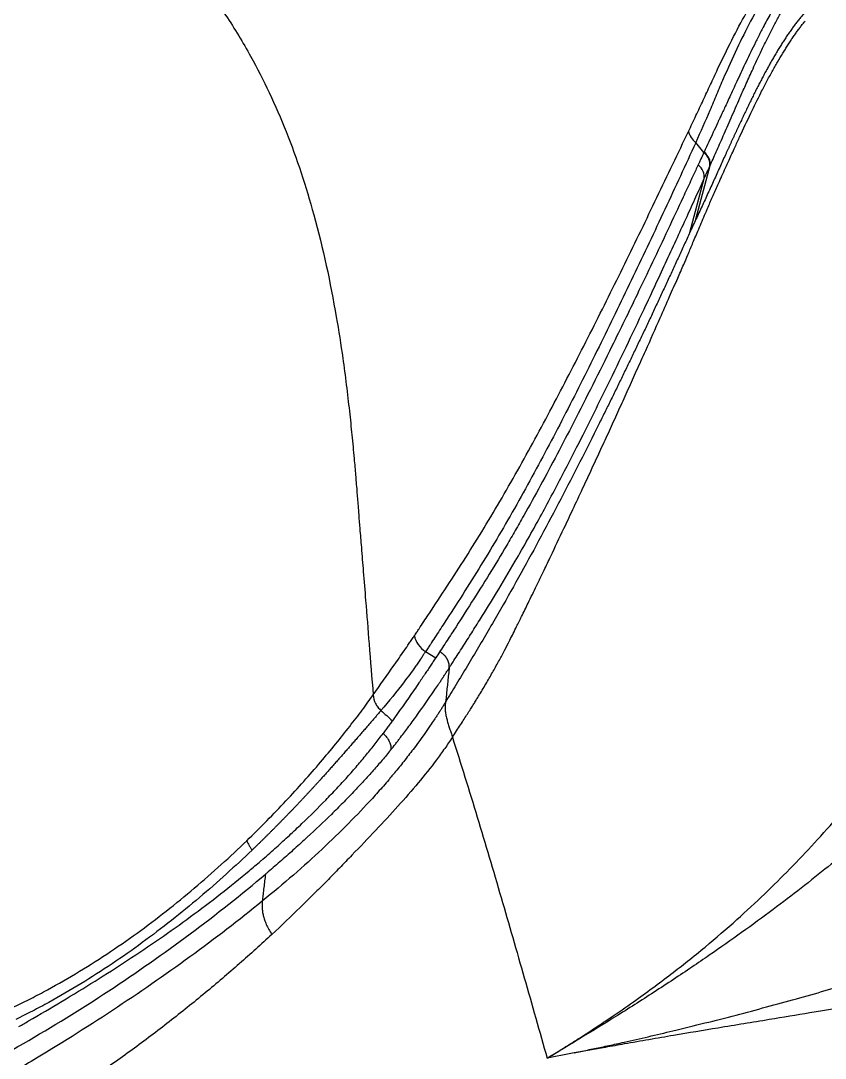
# Model space of a CAD drawing. Header units: inches. Extents: x 0 to 84, y -22 to 124.
# Drawn here: x 67.28 to 76.38, y 51.63 to 63.37 of the extents above; entities that cross this region are included whole.
import ezdxf

# ---------------------------------------------------------------- set-up
doc = ezdxf.new("R2010")
doc.units = ezdxf.units.IN
doc.header["$MEASUREMENT"] = 0
doc.layers.add('1', color=4, linetype='Continuous')

# ---------------------------------------------------------------- blocks, each defined once
blk = doc.blocks.new('2026 RELAY')
at = {"layer": '1', "color": 3, "linetype": 'Continuous', "lineweight": 25}
for p, q in [((75.005, 61.377), (74.912, 61.489)), ((75.008, 61.383), (75.005, 61.377)), ((74.915, 60.622), (75.075, 61.229)), ((75.072, 61.223), (75.075, 61.229)), ((74.846, 60.473), (75.008, 61.082)), ((71.857, 55.732), (71.972, 55.662)), ((73.538, 51.195), (73.538, 51.193))]:
    blk.add_line(p, q, dxfattribs=at)
for points, knots in [([(74.83, 61.617), (74.859, 61.676), (74.887, 61.736), (74.929, 61.824), (74.943, 61.853), (74.97, 61.912), (74.984, 61.941), (75.025, 62.029), (75.052, 62.087), (75.093, 62.174), (75.106, 62.204), (75.133, 62.261), (75.146, 62.29), (75.213, 62.433), (75.267, 62.543), (75.374, 62.755), (75.429, 62.857), (75.538, 63.052), (75.592, 63.145), (75.676, 63.277), (75.704, 63.32), (75.76, 63.403), (75.789, 63.443), (75.875, 63.558), (75.934, 63.629), (76.024, 63.724), (76.054, 63.754), (76.1, 63.796), (76.116, 63.81), (76.147, 63.836), (76.163, 63.849), (76.178, 63.862)], [0, 0, 0, 0, 0.0625, 0.0625, 0.09375, 0.09375, 0.125, 0.125, 0.1875, 0.1875, 0.21875, 0.21875, 0.25, 0.25, 0.375, 0.375, 0.5, 0.5, 0.625, 0.625, 0.6875, 0.6875, 0.75, 0.75, 0.875, 0.875, 0.9375, 0.9375, 0.96875, 0.96875, 1, 1, 1, 1]), ([(76.208, 63.788), (76.201, 63.782), (76.193, 63.775), (76.178, 63.762), (76.17, 63.755), (76.147, 63.735), (76.132, 63.721), (76.087, 63.678), (76.058, 63.647), (75.97, 63.55), (75.913, 63.477), (75.83, 63.36), (75.802, 63.319), (75.747, 63.234), (75.72, 63.191), (75.639, 63.056), (75.586, 62.962), (75.481, 62.763), (75.429, 62.658), (75.326, 62.441), (75.275, 62.329), (75.212, 62.183), (75.199, 62.153), (75.174, 62.094), (75.162, 62.064), (75.124, 61.973), (75.098, 61.913), (75.02, 61.731), (74.967, 61.61), (74.912, 61.489)], [0, 0, 0, 0, 0.015625, 0.015625, 0.03125, 0.03125, 0.0625, 0.0625, 0.125, 0.125, 0.25, 0.25, 0.3125, 0.3125, 0.375, 0.375, 0.5, 0.5, 0.625, 0.625, 0.75, 0.75, 0.78125, 0.78125, 0.8125, 0.8125, 0.875, 0.875, 1, 1, 1, 1]), ([(69.164, 63.507), (69.18, 63.486), (69.211, 63.447), (69.254, 63.394), (69.297, 63.34), (69.341, 63.284), (69.391, 63.219), (69.441, 63.15), (69.494, 63.077), (69.546, 63.003), (69.631, 62.878), (69.744, 62.7), (69.911, 62.411), (70.096, 62.051), (70.352, 61.458), (70.629, 60.613), (70.813, 59.751), (70.929, 59.007), (70.984, 58.561), (71.024, 58.183), (71.043, 57.973), (71.057, 57.821), (71.064, 57.732), (71.072, 57.642), (71.081, 57.526), (71.091, 57.403), (71.102, 57.262), (71.114, 57.105), (71.132, 56.892), (71.153, 56.621), (71.183, 56.256), (71.22, 55.791), (71.249, 55.434), (71.264, 55.242)], [0, 0, 0, 0, 0.009047, 0.016686, 0.02303, 0.032454, 0.040823, 0.050875, 0.061152, 0.071478, 0.081645, 0.112357, 0.142874, 0.195091, 0.250011, 0.363391, 0.499929, 0.554826, 0.624944, 0.656267, 0.687453, 0.698765, 0.70932, 0.718708, 0.730455, 0.749962, 0.761801, 0.779946, 0.804866, 0.836719, 0.874981, 0.93262, 1, 1, 1, 1]), ([(76.177, 63.557), (76.171, 63.552), (76.161, 63.541), (76.146, 63.523), (76.13, 63.506), (76.115, 63.488), (76.101, 63.471), (76.086, 63.453), (76.071, 63.434), (76.057, 63.416), (76.043, 63.398), (76.029, 63.379), (76.015, 63.36), (76.002, 63.341), (75.988, 63.322), (75.975, 63.303), (75.962, 63.284), (75.949, 63.265), (75.936, 63.245), (75.923, 63.226), (75.91, 63.207), (75.898, 63.187), (75.886, 63.168), (75.839, 63.092), (75.769, 62.97), (75.684, 62.812), (75.627, 62.701), (75.563, 62.572), (75.486, 62.413), (75.392, 62.212), (75.321, 62.059), (75.272, 61.953), (75.241, 61.886), (75.214, 61.829), (75.192, 61.78), (75.173, 61.741), (75.147, 61.684), (75.11, 61.604), (75.06, 61.496), (75.025, 61.421), (75.008, 61.383)], [0, 0, 0, 0, 0.0123514, 0.0246093, 0.0367737, 0.0488444, 0.0608215, 0.0727049, 0.0844948, 0.0961913, 0.1077943, 0.119304, 0.1307203, 0.1420432, 0.1532728, 0.164409, 0.1754518, 0.1864011, 0.1972569, 0.2080192, 0.2186882, 0.2292638, 0.239746, 0.250135, 0.3493432, 0.4240987, 0.4744033, 0.5002559, 0.5960892, 0.6794715, 0.750401, 0.7804016, 0.8067273, 0.8293787, 0.8483557, 0.8636581, 0.8752859, 0.9146193, 0.9561906, 1, 1, 1, 1]), ([(75.075, 61.229), (75.086, 61.254), (75.109, 61.306), (75.145, 61.387), (75.184, 61.474), (75.225, 61.568), (75.269, 61.667), (75.315, 61.773), (75.363, 61.883), (75.416, 62.005), (75.479, 62.146), (75.554, 62.312), (75.618, 62.451), (75.668, 62.556), (75.7, 62.62), (75.731, 62.683), (75.762, 62.744), (75.793, 62.803), (75.823, 62.86), (75.853, 62.916), (75.884, 62.969), (75.914, 63.021), (75.944, 63.071), (75.974, 63.12), (76.003, 63.166), (76.033, 63.211), (76.063, 63.254), (76.092, 63.295), (76.121, 63.335), (76.151, 63.373), (76.18, 63.409), (76.2, 63.431), (76.21, 63.443)], [0, 0, 0, 0, 0.028262, 0.059071, 0.092422, 0.12831, 0.166726, 0.207661, 0.251102, 0.295956, 0.352677, 0.421198, 0.501427, 0.530308, 0.558885, 0.587159, 0.615131, 0.642802, 0.670175, 0.697252, 0.724033, 0.750523, 0.776724, 0.802637, 0.828267, 0.853616, 0.878688, 0.903486, 0.928012, 0.952271, 0.976266, 1, 1, 1, 1]), ([(76.156, 62.974), (76.151, 62.968), (76.141, 62.957), (76.126, 62.939), (76.111, 62.921), (76.096, 62.903), (76.082, 62.885), (76.067, 62.866), (76.052, 62.847), (76.038, 62.828), (76.023, 62.808), (76.009, 62.789), (75.994, 62.769), (75.98, 62.748), (75.966, 62.727), (75.951, 62.707), (75.937, 62.685), (75.923, 62.664), (75.909, 62.642), (75.895, 62.62), (75.881, 62.598), (75.867, 62.576), (75.853, 62.553), (75.839, 62.53), (75.825, 62.507), (75.811, 62.484), (75.798, 62.46), (75.784, 62.436), (75.77, 62.413), (75.756, 62.388), (75.743, 62.364), (75.729, 62.339), (75.716, 62.315), (75.702, 62.29), (75.688, 62.264), (75.675, 62.239), (75.662, 62.214), (75.648, 62.188), (75.635, 62.162), (75.621, 62.136), (75.608, 62.11), (75.594, 62.083), (75.581, 62.057), (75.568, 62.03), (75.554, 62.003), (75.541, 61.976), (75.528, 61.949), (75.515, 61.922), (75.501, 61.894), (75.488, 61.867), (75.475, 61.839), (75.461, 61.811), (75.448, 61.783), (75.435, 61.755), (75.422, 61.727), (75.408, 61.699), (75.395, 61.67), (75.382, 61.642), (75.369, 61.613), (75.355, 61.585), (75.342, 61.556), (75.329, 61.527), (75.315, 61.498), (75.302, 61.469), (75.289, 61.439), (75.275, 61.41), (75.262, 61.381), (75.231, 61.314), (75.184, 61.208), (75.118, 61.063), (75.051, 60.917), (74.984, 60.77), (74.938, 60.671), (74.915, 60.622)], [0, 0, 0, 0, 0.011076, 0.022153, 0.03323, 0.044307, 0.055384, 0.066462, 0.07754, 0.088618, 0.099697, 0.110776, 0.121855, 0.132935, 0.144014, 0.155094, 0.166173, 0.177252, 0.188331, 0.199409, 0.210487, 0.221564, 0.232641, 0.243717, 0.254794, 0.265871, 0.276947, 0.288024, 0.299101, 0.310179, 0.321256, 0.332334, 0.343412, 0.354491, 0.365569, 0.376648, 0.387728, 0.398807, 0.409886, 0.420966, 0.432045, 0.443125, 0.454204, 0.465283, 0.476361, 0.487439, 0.498517, 0.509595, 0.520673, 0.53175, 0.542828, 0.553905, 0.564983, 0.576061, 0.587139, 0.598217, 0.609296, 0.620374, 0.631453, 0.642532, 0.65361, 0.664689, 0.675768, 0.686847, 0.697926, 0.709005, 0.720084, 0.731162, 0.784923, 0.838683, 0.892448, 0.94622, 1, 1, 1, 1]), ([(72.16, 54.764), (72.176, 54.788), (72.207, 54.835), (72.251, 54.903), (72.292, 54.966), (72.329, 55.025), (72.363, 55.078), (72.394, 55.127), (72.421, 55.171), (72.445, 55.211), (72.488, 55.28), (72.547, 55.38), (72.621, 55.509), (72.69, 55.632), (72.752, 55.748), (72.817, 55.875), (72.88, 56.002), (72.949, 56.142), (73.024, 56.296), (73.109, 56.47), (73.194, 56.646), (73.297, 56.863), (73.406, 57.091), (73.526, 57.347), (73.641, 57.593), (73.755, 57.838), (73.864, 58.073), (73.96, 58.283), (74.056, 58.492), (74.15, 58.701), (74.247, 58.917), (74.368, 59.185), (74.492, 59.465), (74.612, 59.737), (74.701, 59.938), (74.769, 60.095), (74.816, 60.202), (74.848, 60.279), (74.875, 60.343), (74.905, 60.414), (74.939, 60.493), (74.975, 60.579), (75.013, 60.67), (75.049, 60.752), (75.081, 60.827), (75.11, 60.893), (75.14, 60.961), (75.173, 61.034), (75.223, 61.145), (75.285, 61.281), (75.351, 61.427), (75.433, 61.606), (75.531, 61.815), (75.633, 62.021), (75.713, 62.177), (75.776, 62.292), (75.837, 62.4), (75.887, 62.484), (75.926, 62.548), (75.955, 62.593), (75.983, 62.637), (76.012, 62.679), (76.04, 62.72), (76.068, 62.759), (76.096, 62.797), (76.124, 62.833), (76.143, 62.856), (76.152, 62.868)], [0, 0, 0, 0, 0.0095238, 0.0184077, 0.0266522, 0.0342574, 0.0412239, 0.0475518, 0.0532413, 0.0582924, 0.0627052, 0.0799193, 0.0961051, 0.1112635, 0.1253966, 0.1383652, 0.1567378, 0.1702153, 0.188075, 0.211164, 0.2320498, 0.250734, 0.2879894, 0.3133692, 0.3415563, 0.3759761, 0.4009994, 0.4260219, 0.4510437, 0.4760656, 0.5010877, 0.5282975, 0.572519, 0.6013445, 0.6260331, 0.6445, 0.6572399, 0.6639426, 0.6713762, 0.6795407, 0.6884362, 0.6988319, 0.7092276, 0.7196231, 0.7272484, 0.7349861, 0.7428366, 0.7507997, 0.7610216, 0.781969, 0.7990598, 0.8131316, 0.8459625, 0.8754376, 0.8917137, 0.9075156, 0.9228499, 0.9377237, 0.9448931, 0.9519976, 0.9590382, 0.966016, 0.972932, 0.9797872, 0.9865829, 0.9933201, 1, 1, 1, 1]), ([(71.73, 55.911), (71.739, 55.924), (71.748, 55.938), (71.766, 55.965), (71.774, 55.978), (71.801, 56.018), (71.819, 56.045), (71.872, 56.124), (71.908, 56.178), (72.014, 56.338), (72.084, 56.445), (72.224, 56.661), (72.294, 56.77), (72.432, 56.99), (72.501, 57.102), (72.637, 57.328), (72.705, 57.443), (72.838, 57.675), (72.905, 57.793), (73.102, 58.15), (73.232, 58.392), (73.424, 58.758), (73.488, 58.881), (73.614, 59.127), (73.677, 59.25), (73.865, 59.621), (73.988, 59.87), (74.172, 60.244), (74.233, 60.369), (74.354, 60.619), (74.414, 60.745), (74.534, 60.995), (74.594, 61.121), (74.713, 61.37), (74.772, 61.493), (74.83, 61.617)], [0, 0, 0, 0, 0.007812, 0.007812, 0.015625, 0.015625, 0.03125, 0.03125, 0.0625, 0.0625, 0.125, 0.125, 0.1875, 0.1875, 0.25, 0.25, 0.3125, 0.3125, 0.375, 0.375, 0.5, 0.5, 0.5625, 0.5625, 0.625, 0.625, 0.75, 0.75, 0.8125, 0.8125, 0.875, 0.875, 0.9375, 0.9375, 1, 1, 1, 1]), ([(74.83, 61.617), (74.836, 61.593), (74.846, 61.57), (74.873, 61.527), (74.891, 61.506), (74.912, 61.488)], [0, 0, 0, 0, 0.5, 0.5, 1, 1, 1, 1]), ([(74.912, 61.488), (74.855, 61.363), (74.797, 61.237), (74.681, 60.986), (74.622, 60.86), (74.504, 60.607), (74.445, 60.481), (74.326, 60.229), (74.267, 60.103), (74.086, 59.726), (73.965, 59.476), (73.78, 59.102), (73.719, 58.978), (73.594, 58.73), (73.532, 58.606), (73.342, 58.237), (73.215, 57.993), (73.019, 57.633), (72.954, 57.514), (72.821, 57.279), (72.754, 57.162), (72.62, 56.934), (72.552, 56.821), (72.415, 56.598), (72.346, 56.488), (72.207, 56.27), (72.138, 56.162), (72.033, 56.001), (71.998, 55.947), (71.945, 55.867), (71.928, 55.84), (71.902, 55.8), (71.893, 55.787), (71.876, 55.76), (71.867, 55.746), (71.857, 55.732)], [0, 0, 0, 0, 0.0625, 0.0625, 0.125, 0.125, 0.1875, 0.1875, 0.25, 0.25, 0.375, 0.375, 0.4375, 0.4375, 0.5, 0.5, 0.625, 0.625, 0.6875, 0.6875, 0.75, 0.75, 0.8125, 0.8125, 0.875, 0.875, 0.9375, 0.9375, 0.96875, 0.96875, 0.984375, 0.984375, 0.992187, 0.992187, 1, 1, 1, 1]), ([(75.005, 61.377), (74.994, 61.354), (74.977, 61.318), (74.955, 61.271), (74.945, 61.248), (74.94, 61.237)], [0, 0, 0, 0, 0.500081, 0.771211, 1, 1, 1, 1]), ([(75.072, 61.223), (75.076, 61.249), (75.072, 61.277), (75.049, 61.33), (75.029, 61.356), (75.005, 61.377)], [0, 0, 0, 0, 0.5, 0.5, 1, 1, 1, 1]), ([(75.075, 61.229), (75.079, 61.255), (75.075, 61.283), (75.051, 61.337), (75.032, 61.362), (75.008, 61.383)], [0, 0, 0, 0, 0.5, 0.5, 1, 1, 1, 1]), ([(74.94, 61.237), (74.921, 61.197), (74.893, 61.136), (74.836, 61.014), (74.741, 60.81), (74.597, 60.503), (74.424, 60.135), (74.214, 59.696), (73.989, 59.234), (73.749, 58.751), (73.481, 58.223), (73.221, 57.727), (72.999, 57.326), (72.871, 57.101), (72.742, 56.879), (72.578, 56.607), (72.378, 56.289), (72.227, 56.053), (72.125, 55.896), (72.074, 55.818), (72.038, 55.764), (72.019, 55.735), (72.018, 55.733)], [0, 0, 0, 0, 0.02081, 0.031784, 0.063556, 0.127069, 0.190544, 0.25401, 0.355546, 0.43169, 0.507808, 0.634517, 0.697773, 0.729376, 0.760977, 0.824206, 0.887522, 0.950909, 0.966757, 0.982605, 0.998539, 1, 1, 1, 1]), ([(75.008, 61.082), (75.012, 61.108), (75.008, 61.137), (74.984, 61.191), (74.965, 61.216), (74.94, 61.237)], [0, 0, 0, 0, 0.5, 0.5, 1, 1, 1, 1]), ([(75.008, 61.082), (75.013, 61.093), (75.024, 61.117), (75.045, 61.164), (75.061, 61.199), (75.072, 61.223)], [0, 0, 0, 0, 0.234838, 0.499344, 1, 1, 1, 1]), ([(72.124, 55.548), (72.125, 55.549), (72.132, 55.56), (72.15, 55.588), (72.183, 55.64), (72.227, 55.708), (72.295, 55.813), (72.378, 55.945), (72.506, 56.147), (72.671, 56.414), (72.897, 56.795), (73.146, 57.238), (73.394, 57.706), (73.649, 58.205), (73.96, 58.831), (74.239, 59.414), (74.46, 59.886), (74.585, 60.156), (74.702, 60.411), (74.812, 60.649), (74.913, 60.871), (74.977, 61.014), (75.008, 61.082)], [0, 0, 0, 0, 0.000793, 0.006784, 0.016646, 0.032505, 0.048363, 0.080086, 0.111805, 0.169549, 0.238734, 0.332928, 0.417551, 0.492591, 0.59803, 0.746339, 0.795515, 0.841934, 0.885593, 0.926492, 0.964628, 1, 1, 1, 1]), ([(74.846, 60.473), (74.825, 60.428), (74.783, 60.336), (74.72, 60.198), (74.657, 60.061), (74.594, 59.924), (74.53, 59.787), (74.467, 59.651), (74.403, 59.515), (74.339, 59.379), (74.274, 59.244), (74.21, 59.109), (74.145, 58.974), (74.08, 58.84), (74.015, 58.705), (73.949, 58.571), (73.883, 58.438), (73.768, 58.206), (73.604, 57.879), (73.386, 57.457), (73.165, 57.037), (72.938, 56.621), (72.702, 56.203), (72.457, 55.782), (72.268, 55.467), (72.143, 55.261), (72.103, 55.195), (72.083, 55.162)], [0, 0, 0, 0, 0.024855, 0.049709, 0.074564, 0.099419, 0.124274, 0.14913, 0.173985, 0.19884, 0.223694, 0.248549, 0.273404, 0.298259, 0.323113, 0.347968, 0.372823, 0.397678, 0.477214, 0.55675, 0.636286, 0.715821, 0.795356, 0.878205, 0.961054, 0.980527, 1, 1, 1, 1]), ([(71.264, 55.242), (71.343, 55.352), (71.421, 55.463), (71.537, 55.63), (71.576, 55.686), (71.634, 55.77), (71.653, 55.798), (71.677, 55.834), (71.682, 55.841), (71.691, 55.855), (71.696, 55.862), (71.706, 55.876), (71.711, 55.883), (71.72, 55.897), (71.725, 55.904), (71.73, 55.911)], [0, 0, 0, 0, 0.5, 0.5, 0.75, 0.75, 0.875, 0.875, 0.90625, 0.90625, 0.9375, 0.9375, 0.96875, 0.96875, 1, 1, 1, 1]), ([(71.73, 55.911), (71.736, 55.877), (71.751, 55.842), (71.795, 55.78), (71.824, 55.753), (71.857, 55.732)], [0, 0, 0, 0, 0.5, 0.5, 1, 1, 1, 1]), ([(73.232, 51.133), (73.245, 51.141), (73.273, 51.157), (73.317, 51.184), (73.369, 51.217), (73.429, 51.254), (73.509, 51.305), (73.614, 51.372), (73.767, 51.47), (73.971, 51.606), (74.276, 51.816), (74.564, 52.03), (74.828, 52.235), (75.082, 52.442), (75.377, 52.696), (75.694, 52.991), (75.985, 53.28), (76.266, 53.576), (76.543, 53.888), (76.787, 54.177), (77.002, 54.444), (77.184, 54.673), (77.355, 54.895), (77.511, 55.098), (77.654, 55.286), (77.786, 55.458), (77.907, 55.615), (77.984, 55.714), (78.021, 55.761)], [0, 0, 0, 0, 0.004538, 0.009745, 0.015621, 0.023434, 0.031241, 0.044982, 0.062483, 0.089148, 0.124968, 0.187453, 0.216926, 0.249957, 0.314006, 0.375001, 0.435785, 0.5001, 0.568971, 0.643088, 0.694725, 0.750302, 0.800428, 0.847168, 0.890505, 0.930427, 0.966927, 1, 1, 1, 1]), ([(71.857, 55.732), (71.855, 55.728), (71.852, 55.724), (71.847, 55.717), (71.844, 55.713), (71.839, 55.706), (71.837, 55.702), (71.832, 55.696), (71.83, 55.693), (71.825, 55.686), (71.823, 55.683), (71.819, 55.675), (71.816, 55.671), (71.812, 55.665), (71.811, 55.663), (71.808, 55.66), (71.807, 55.658), (71.803, 55.652), (71.801, 55.649), (71.788, 55.631), (71.779, 55.616), (71.759, 55.588), (71.748, 55.573), (71.698, 55.502), (71.657, 55.446), (71.53, 55.279), (71.443, 55.17), (71.352, 55.066)], [0, 0, 0, 0, 0.015625, 0.015625, 0.03125, 0.03125, 0.046875, 0.046875, 0.0625, 0.0625, 0.078125, 0.078125, 0.09375, 0.09375, 0.101563, 0.101563, 0.109375, 0.109375, 0.125, 0.125, 0.1875, 0.1875, 0.25, 0.25, 0.5, 0.5, 1, 1, 1, 1]), ([(71.972, 55.662), (71.967, 55.656), (71.958, 55.642), (71.944, 55.621), (71.93, 55.6), (71.915, 55.577), (71.9, 55.555), (71.885, 55.531), (71.869, 55.507), (71.852, 55.483), (71.835, 55.458), (71.818, 55.432), (71.8, 55.405), (71.77, 55.361), (71.727, 55.298), (71.669, 55.216), (71.609, 55.13), (71.546, 55.041), (71.503, 54.981), (71.481, 54.95)], [0, 0, 0, 0, 0.028623, 0.058103, 0.08844, 0.119635, 0.151687, 0.184594, 0.218355, 0.252971, 0.288441, 0.324768, 0.361954, 0.4, 0.511663, 0.627497, 0.747472, 0.871625, 1, 1, 1, 1]), ([(72.124, 55.548), (72.124, 55.55), (72.124, 55.555), (72.125, 55.562), (72.124, 55.57), (72.124, 55.578), (72.123, 55.586), (72.122, 55.593), (72.12, 55.601), (72.118, 55.609), (72.115, 55.616), (72.112, 55.624), (72.109, 55.632), (72.106, 55.639), (72.102, 55.647), (72.097, 55.654), (72.093, 55.661), (72.088, 55.669), (72.082, 55.676), (72.077, 55.683), (72.071, 55.69), (72.064, 55.696), (72.057, 55.703), (72.05, 55.709), (72.042, 55.716), (72.035, 55.722), (72.026, 55.727), (72.021, 55.731), (72.018, 55.733)], [0, 0, 0, 0, 0.037217, 0.074719, 0.112384, 0.150087, 0.187708, 0.225154, 0.262445, 0.299622, 0.336726, 0.373805, 0.410928, 0.448165, 0.485577, 0.523195, 0.561037, 0.599122, 0.637472, 0.676116, 0.715088, 0.754421, 0.794145, 0.834294, 0.874907, 0.916027, 0.957706, 1, 1, 1, 1]), ([(71.461, 54.619), (71.48, 54.641), (71.507, 54.675), (71.537, 54.714), (71.555, 54.737), (71.565, 54.751), (71.604, 54.801), (71.671, 54.89), (71.799, 55.065), (71.907, 55.22), (71.988, 55.34), (72.017, 55.383), (72.033, 55.408), (72.043, 55.423), (72.046, 55.428), (72.05, 55.433), (72.054, 55.44), (72.065, 55.456), (72.081, 55.481), (72.102, 55.514), (72.117, 55.536), (72.124, 55.548)], [0, 0, 0, 0, 0.030682, 0.046307, 0.0541195, 0.061932, 0.0658383, 0.124432, 0.186932, 0.311932, 0.343182, 0.358807, 0.374432, 0.3783383, 0.3802914, 0.3822445, 0.3861508, 0.390057, 0.405682, 0.421307, 0.436932, 0.436932, 0.436932, 0.436932]), ([(69.834, 53.593), (69.989, 53.744), (70.285, 54.045), (70.612, 54.412), (70.843, 54.69), (71.001, 54.888), (71.143, 55.074), (71.226, 55.188), (71.264, 55.242)], [0, 0, 0, 0, 0.25, 0.5, 0.625, 0.75, 0.875, 1, 1, 1, 1]), ([(72.083, 55.162), (72.076, 55.151), (72.062, 55.129), (72.042, 55.095), (72.026, 55.07), (72.015, 55.054), (72.011, 55.047), (72.007, 55.041), (72.004, 55.036), (71.994, 55.021), (71.977, 54.996), (71.948, 54.951), (71.865, 54.828), (71.752, 54.671), (71.613, 54.492), (71.539, 54.4), (71.495, 54.348), (71.483, 54.334), (71.464, 54.311), (71.43, 54.27), (71.36, 54.189), (71.214, 54.026), (70.989, 53.789), (70.691, 53.499), (70.366, 53.205), (70.131, 53.008), (70.009, 52.909)], [0, 0, 0, 0, 0.015625, 0.03125, 0.046875, 0.050781, 0.054688, 0.056641, 0.058594, 0.0625, 0.078125, 0.09375, 0.125, 0.25, 0.3125, 0.371094, 0.375, 0.382812, 0.390625, 0.40625, 0.4375, 0.5, 0.625, 0.75, 0.875, 1, 1, 1, 1]), ([(71.264, 55.242), (71.267, 55.209), (71.28, 55.16), (71.316, 55.102), (71.34, 55.077), (71.352, 55.066)], [0, 0, 0, 0, 0.5, 0.75, 1, 1, 1, 1]), ([(72.083, 55.162), (72.081, 55.153), (72.079, 55.136), (72.078, 55.103), (72.079, 55.06), (72.087, 55.01), (72.099, 54.96), (72.113, 54.91), (72.129, 54.862), (72.145, 54.813), (72.155, 54.78), (72.16, 54.764)], [0, 0, 0, 0, 0.0625, 0.125, 0.25, 0.375, 0.5, 0.625, 0.75, 0.875, 1, 1, 1, 1]), ([(78.278, 55.16), (78.268, 55.147), (78.249, 55.121), (78.221, 55.083), (78.192, 55.046), (78.162, 55.008), (78.133, 54.97), (78.103, 54.933), (78.072, 54.895), (78.041, 54.858), (78.01, 54.821), (77.979, 54.784), (77.947, 54.747), (77.915, 54.71), (77.86, 54.648), (77.781, 54.561), (77.674, 54.448), (77.561, 54.332), (77.407, 54.179), (77.208, 53.99), (76.957, 53.762), (76.692, 53.533), (76.41, 53.298), (76.111, 53.061), (75.787, 52.813), (75.442, 52.561), (75.131, 52.342), (74.87, 52.163), (74.662, 52.024), (74.446, 51.883), (74.226, 51.741), (73.995, 51.596), (73.8, 51.476), (73.648, 51.383), (73.551, 51.324), (73.462, 51.27), (73.379, 51.22), (73.303, 51.175), (73.255, 51.146), (73.232, 51.133)], [0, 0, 0, 0, 0.00934, 0.01872, 0.028141, 0.037603, 0.047106, 0.056649, 0.066233, 0.075858, 0.085523, 0.095229, 0.104975, 0.114762, 0.12459, 0.154328, 0.185046, 0.216743, 0.249416, 0.311709, 0.374463, 0.437933, 0.499624, 0.56303, 0.624818, 0.688849, 0.74996, 0.780901, 0.812501, 0.844639, 0.875015, 0.904907, 0.937513, 0.950346, 0.962214, 0.973117, 0.983051, 0.992013, 1, 1, 1, 1]), ([(71.352, 55.066), (71.348, 55.061), (71.339, 55.05), (71.325, 55.034), (71.311, 55.018), (71.296, 55.001), (71.282, 54.984), (71.267, 54.967), (71.253, 54.95), (71.238, 54.933), (71.223, 54.915), (71.207, 54.898), (71.192, 54.88), (71.176, 54.862), (71.16, 54.843), (71.144, 54.825), (71.128, 54.806), (71.112, 54.788), (71.096, 54.769), (71.079, 54.749), (71.062, 54.73), (71.045, 54.711), (71.028, 54.691), (71.011, 54.671), (70.994, 54.651), (70.976, 54.631), (70.958, 54.611), (70.94, 54.591), (70.922, 54.57), (70.904, 54.549), (70.886, 54.529), (70.868, 54.508), (70.849, 54.487), (70.83, 54.466), (70.811, 54.444), (70.792, 54.423), (70.773, 54.401), (70.754, 54.38), (70.734, 54.358), (70.714, 54.336), (70.695, 54.314), (70.675, 54.292), (70.655, 54.27), (70.634, 54.248), (70.614, 54.226), (70.594, 54.204), (70.573, 54.181), (70.552, 54.159), (70.531, 54.136), (70.51, 54.113), (70.489, 54.091), (70.468, 54.068), (70.446, 54.045), (70.425, 54.022), (70.403, 53.999), (70.381, 53.976), (70.359, 53.953), (70.337, 53.93), (70.315, 53.907), (70.293, 53.884), (70.27, 53.861), (70.248, 53.838), (70.225, 53.814), (70.202, 53.791), (70.179, 53.768), (70.156, 53.745), (70.133, 53.721), (70.109, 53.698), (70.086, 53.674), (70.062, 53.651), (70.039, 53.628), (70.015, 53.604), (69.991, 53.581), (69.967, 53.557), (69.943, 53.534), (69.918, 53.51), (69.902, 53.495), (69.894, 53.487)], [0, 0, 0, 0, 0.013329, 0.026658, 0.039988, 0.053318, 0.066648, 0.079979, 0.093311, 0.106642, 0.119974, 0.133307, 0.14664, 0.159972, 0.173305, 0.186638, 0.199972, 0.213305, 0.226639, 0.239973, 0.253307, 0.266641, 0.279976, 0.293311, 0.306646, 0.319981, 0.333316, 0.346651, 0.359986, 0.37332, 0.386655, 0.39999, 0.413325, 0.42666, 0.439995, 0.45333, 0.466665, 0.48, 0.493334, 0.506668, 0.520002, 0.533336, 0.546669, 0.560002, 0.573335, 0.586668, 0.600001, 0.613335, 0.626668, 0.640001, 0.653333, 0.666666, 0.679999, 0.693331, 0.706664, 0.719996, 0.733328, 0.746661, 0.759993, 0.773326, 0.786659, 0.799992, 0.813325, 0.826658, 0.839991, 0.853324, 0.866657, 0.879991, 0.893324, 0.906658, 0.919991, 0.933325, 0.94666, 0.959994, 0.973329, 0.986665, 1, 1, 1, 1]), ([(71.481, 54.95), (71.477, 54.943), (71.467, 54.93), (71.453, 54.91), (71.438, 54.89), (71.423, 54.869), (71.408, 54.849), (71.393, 54.828), (71.382, 54.814), (71.377, 54.807)], [0, 0, 0, 0, 0.142874, 0.285738, 0.428594, 0.571446, 0.714296, 0.857146, 1, 1, 1, 1]), ([(69.99, 53.362), (69.999, 53.37), (70.06, 53.423), (70.17, 53.52), (70.317, 53.654), (70.507, 53.832), (70.686, 54.01), (70.854, 54.185), (70.973, 54.315), (71.085, 54.443), (71.19, 54.568), (71.288, 54.69), (71.348, 54.768), (71.377, 54.807)], [0, 0, 0, 0, 0.0056196, 0.0368696, 0.0681196, 0.0993696, 0.1618696, 0.1931196, 0.2243696, 0.2556196, 0.2868696, 0.3181196, 0.3493696, 0.3493696, 0.3493696, 0.3493696]), ([(72.16, 54.764), (72.146, 54.742), (72.118, 54.7), (72.058, 54.614), (71.949, 54.464), (71.845, 54.334), (71.7, 54.16), (71.547, 53.984), (71.296, 53.713), (71.071, 53.479), (70.907, 53.309), (70.812, 53.211), (70.739, 53.136), (70.665, 53.062), (70.566, 52.962), (70.387, 52.786), (70.228, 52.635), (70.119, 52.534)], [0, 0, 0, 0, 0.03125, 0.0625, 0.125, 0.25, 0.25, 0.375, 0.5, 0.625, 0.6875, 0.71875, 0.75, 0.78125, 0.8125, 0.875, 1, 1, 1, 1]), ([(72.16, 54.764), (72.208, 54.613), (72.303, 54.312), (72.442, 53.859), (72.578, 53.406), (72.756, 52.801), (72.974, 52.043), (73.146, 51.436), (73.232, 51.133)], [0, 0, 0, 0, 0.125, 0.25, 0.375, 0.5, 0.75, 1, 1, 1, 1]), ([(71.461, 54.619), (71.431, 54.581), (71.368, 54.505), (71.266, 54.388), (71.157, 54.268), (71.042, 54.145), (70.92, 54.019), (70.75, 53.849), (70.568, 53.677), (70.376, 53.502), (70.228, 53.371), (70.117, 53.276), (70.056, 53.224), (70.047, 53.216)], [0, 0, 0, 0, 0.03125, 0.0625, 0.09375, 0.125, 0.15625, 0.1875, 0.25, 0.28125, 0.3125, 0.34375, 0.3493512, 0.3493512, 0.3493512, 0.3493512]), ([(67.161, 51.695), (67.224, 51.725), (67.349, 51.785), (67.597, 51.914), (68.021, 52.155), (68.601, 52.54), (69.25, 53.052), (69.646, 53.412), (69.834, 53.593)], [0, 0, 0, 0, 0.0625, 0.125, 0.25, 0.5, 0.75, 1, 1, 1, 1]), ([(69.894, 53.487), (69.705, 53.307), (69.309, 52.947), (68.66, 52.433), (68.08, 52.042), (67.657, 51.797), (67.41, 51.665), (67.284, 51.603), (67.222, 51.572)], [0, 0, 0, 0, 0.25, 0.5, 0.75, 0.875, 0.9375, 1, 1, 1, 1]), ([(73.538, 51.195), (73.562, 51.2), (73.613, 51.21), (73.689, 51.226), (73.768, 51.242), (73.848, 51.259), (73.931, 51.277), (74.017, 51.295), (74.165, 51.328), (74.379, 51.377), (74.685, 51.45), (75.017, 51.531), (75.37, 51.621), (75.715, 51.713), (76.051, 51.805), (76.377, 51.897), (76.748, 52.007), (77.15, 52.131), (77.552, 52.263), (77.901, 52.385), (78.206, 52.5), (78.486, 52.613), (78.739, 52.726), (78.989, 52.848), (79.229, 52.98), (79.446, 53.124), (79.578, 53.231), (79.653, 53.301), (79.682, 53.33), (79.704, 53.354), (79.719, 53.371), (79.734, 53.388), (79.744, 53.4), (79.749, 53.405)], [0, 0, 0, 0, 0.00817, 0.01661, 0.025322, 0.034304, 0.043556, 0.05308, 0.062874, 0.093607, 0.125756, 0.167792, 0.209706, 0.251509, 0.293849, 0.33574, 0.377192, 0.441683, 0.502651, 0.554269, 0.605005, 0.654897, 0.703984, 0.752309, 0.814567, 0.876377, 0.938242, 0.953706, 0.969157, 0.97694, 0.984555, 0.992276, 1, 1, 1, 1]), ([(67.257, 51.493), (67.294, 51.513), (67.457, 51.606), (67.619, 51.702), (67.87, 51.852), (68.119, 52.005), (68.488, 52.24), (68.849, 52.483), (69.2, 52.733), (69.539, 52.99), (69.8, 53.201), (69.947, 53.326), (69.99, 53.362)], [0.3493696, 0.3493696, 0.3493696, 0.3493696, 0.367261, 0.429761, 0.429761, 0.492261, 0.554761, 0.617261, 0.679761, 0.742261, 0.804761, 0.8303915, 0.8303915, 0.8303915, 0.8303915]), ([(66.305, 50.765), (66.475, 50.848), (66.643, 50.935), (66.977, 51.113), (67.143, 51.205), (67.636, 51.489), (67.959, 51.688), (68.589, 52.103), (68.897, 52.319), (69.491, 52.761), (69.778, 52.988), (70.047, 53.216)], [0, 0, 0, 0, 0.125, 0.125, 0.25, 0.25, 0.5, 0.5, 0.75, 0.75, 1, 1, 1, 1]), ([(70.047, 53.216), (70.043, 53.191), (70.04, 53.166), (70.033, 53.115), (70.027, 53.064), (70.021, 53.012), (70.016, 52.967), (70.014, 52.948), (70.011, 52.922), (70.01, 52.915), (70.009, 52.909)], [0, 0, 0, 0, 0.25, 0.25, 0.5, 0.75, 0.75, 0.9375, 0.9375, 1, 1, 1, 1]), ([(70.009, 52.909), (69.75, 52.697), (69.476, 52.486), (68.908, 52.073), (68.614, 51.87), (68.014, 51.475), (67.707, 51.283), (67.24, 51.004), (67.083, 50.913), (66.768, 50.735), (66.609, 50.647), (66.45, 50.562)], [0, 0, 0, 0, 0.25, 0.25, 0.5, 0.5, 0.75, 0.75, 0.875, 0.875, 1, 1, 1, 1]), ([(79.981, 52.765), (79.979, 52.762), (79.976, 52.756), (79.969, 52.747), (79.959, 52.734), (79.947, 52.72), (79.934, 52.704), (79.912, 52.681), (79.881, 52.651), (79.825, 52.603), (79.743, 52.544), (79.617, 52.471), (79.455, 52.393), (79.249, 52.311), (79.007, 52.229), (78.725, 52.147), (78.413, 52.068), (78.068, 51.989), (77.662, 51.904), (77.221, 51.821), (76.723, 51.733), (76.246, 51.652), (75.712, 51.564), (75.198, 51.48), (74.74, 51.404), (74.385, 51.343), (74.126, 51.298), (73.845, 51.248), (73.655, 51.214), (73.538, 51.193)], [0, 0, 0, 0, 0.003205, 0.007659, 0.013362, 0.020314, 0.02794, 0.035649, 0.053192, 0.0714, 0.106724, 0.142854, 0.188597, 0.236223, 0.285737, 0.338062, 0.39289, 0.443457, 0.500036, 0.571472, 0.625051, 0.694823, 0.750054, 0.81777, 0.875031, 0.906411, 0.937518, 0.961589, 1, 1, 1, 1]), ([(70.119, 52.534), (69.999, 52.423), (69.753, 52.201), (69.365, 51.87), (68.96, 51.544), (68.539, 51.226), (68.176, 50.97), (67.917, 50.797), (67.781, 50.709), (67.719, 50.67), (67.696, 50.655)], [0, 0, 0, 0, 0.125, 0.25, 0.375, 0.5, 0.625, 0.6875, 0.71875, 0.7384451, 0.7384451, 0.7384451, 0.7384451])]:
    blk.add_open_spline(points, degree=3, knots=knots, dxfattribs=at)
for points in [[(74.915, 60.622), (74.903, 60.597), (74.88, 60.547), (74.857, 60.498), (74.846, 60.473)], [(72.018, 55.733), (72.003, 55.709), (71.987, 55.686), (71.972, 55.662)], [(72.124, 55.548), (72.11, 55.419), (72.096, 55.29), (72.083, 55.162)], [(71.352, 55.066), (71.395, 55.027), (71.439, 54.989), (71.481, 54.95)], [(71.377, 54.807), (71.391, 54.793), (71.418, 54.764), (71.448, 54.715), (71.465, 54.664), (71.465, 54.633), (71.461, 54.619)], [(69.834, 53.593), (69.838, 53.585), (69.846, 53.567), (69.859, 53.541), (69.875, 53.514), (69.887, 53.496), (69.894, 53.487)], [(70.009, 52.909), (70.008, 52.897), (70.007, 52.873), (70.007, 52.834), (70.011, 52.793), (70.02, 52.748), (70.034, 52.699), (70.054, 52.646), (70.082, 52.591), (70.106, 52.553), (70.119, 52.534)], [(73.538, 51.193), (73.436, 51.173), (73.334, 51.153), (73.232, 51.133)]]:
    blk.add_open_spline(points, degree=3, dxfattribs=at)

msp = doc.modelspace()

# ---------------------------------------------------------------- block references
msp.add_blockref('2026 RELAY', (0, 0.5))

doc.saveas('drawing.dxf')
